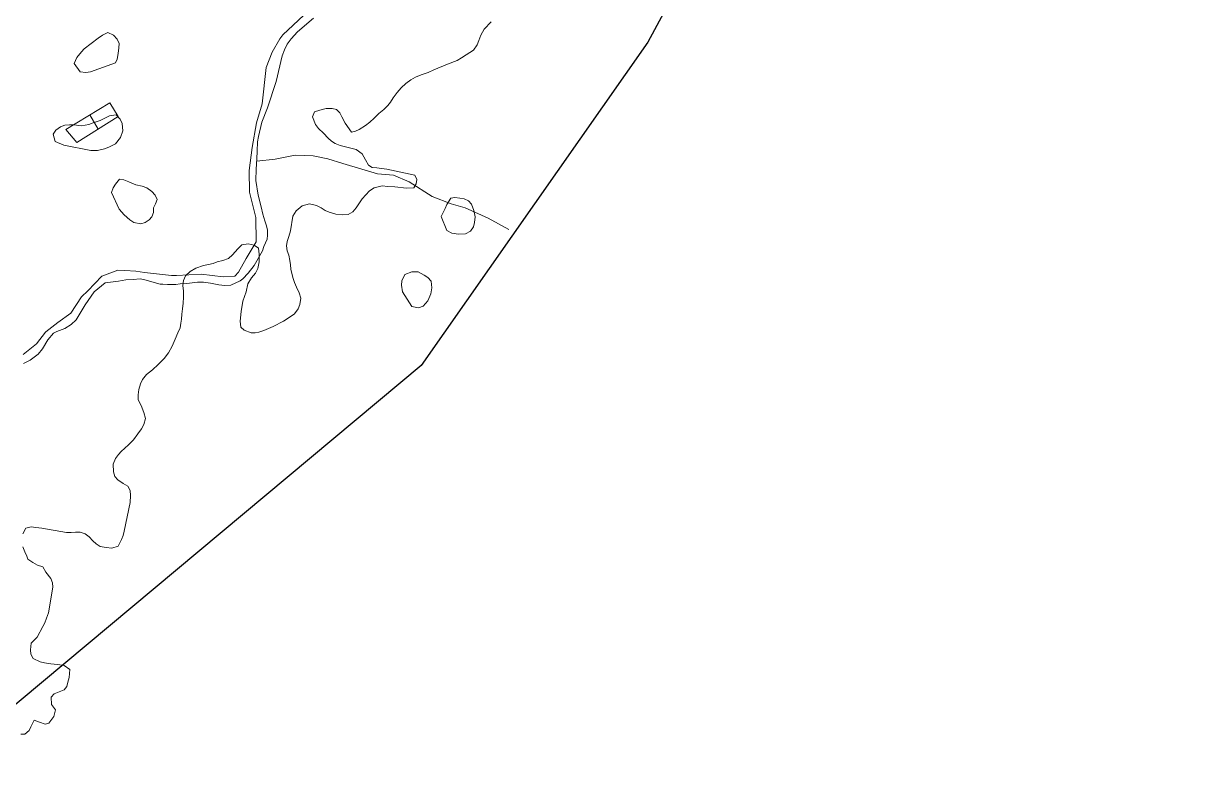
# Model space of a CAD drawing. Header units: metres. Extents: x 4652992 to 4879070, y 2074171 to 2309877.
# Drawn here: x 4654785.9 to 4654929.2, y 2308373.2 to 2308464.3 of the extents above; entities that cross this region are included whole.
import ezdxf

# ---------------------------------------------------------------- set-up
doc = ezdxf.new("R2010")
doc.units = ezdxf.units.M
doc.header["$MEASUREMENT"] = 0
for name, color, linetype, lineweight in [('Level 1', 2, 'Continuous', 0), ('Level 2', 6, 'Continuous', 0), ('Level 35', 4, 'Continuous', 0), ('Level 40', 1, 'Continuous', 0)]:
    doc.layers.add(name, color=color, linetype=linetype, lineweight=lineweight)
doc.layers.add('Limite', color=38, linetype='Continuous', lineweight=0, plot=False)

msp = doc.modelspace()

# ---------------------------------------------------------------- linework, layer by layer
at = {"layer": 'Level 1'}
msp.add_polyline3d([(4654844.763664, 2308439.306998, 1379.435422), (4654842.266671, 2308440.686785, 1379), (4654839.460796, 2308441.958987, 1378), (4654837.753389, 2308442.426962, 1377), (4654835.452779, 2308443.317648, 1376), (4654832.667701, 2308445.108804, 1375), (4654830.753759, 2308445.903841, 1374), (4654828.807935, 2308446.080334, 1373), (4654824.615084, 2308447.325462, 1371), (4654822.805411, 2308447.902038, 1370), (4654821.003033, 2308448.254557, 1369), (4654818.835467, 2308448.357683, 1368), (4654816.387405, 2308447.867597, 1367), (4654814.170951, 2308447.630959, 1366.773347)], dxfattribs=at)
at = {"layer": 'Level 2'}
for points in [[(4654820.505166, 2308465.926126, 1368), (4654817.318347, 2308462.972414, 1367.87342), (4654816.974085, 2308462.45917, 1367.87342), (4654816.031203, 2308460.84427, 1367.621194), (4654815.326333, 2308458.991115, 1367), (4654814.843547, 2308454.584566, 1366.889705), (4654814.142631, 2308452.260892, 1366.790196), (4654813.602327, 2308449.278812, 1366.78), (4654813.249789, 2308446.468651, 1366.774438), (4654813.286131, 2308443.838392, 1366.510514), (4654814.043482, 2308440.801278, 1366.3), (4654814.087245, 2308437.82372, 1366), (4654812.905464, 2308435.825936, 1365.904508), (4654811.942715, 2308434.1309, 1365.765096), (4654811.519536, 2308433.656929, 1365.765096), (4654810.107293, 2308433.593425, 1365.593935), (4654807.406222, 2308433.886244, 1365.423042), (4654804.43494, 2308433.723074, 1365.254017), (4654803.837249, 2308433.732275, 1365.254017), (4654800.551814, 2308434.091982, 1365.22), (4654799.503978, 2308434.272952, 1365.22), (4654798.166432, 2308434.33863, 1365.22), (4654797.294308, 2308434.395228, 1365.22), (4654795.367182, 2308433.677154, 1365), (4654793.687015, 2308431.897135, 1364.891487), (4654792.906456, 2308431.134427, 1364.891487), (4654791.605693, 2308429.174784, 1364.814819), (4654790.035584, 2308428.026471, 1364.624449), (4654788.571534, 2308426.901176, 1364.530229), (4654788.529782, 2308426.8571, 1364.530229), (4654787.437642, 2308425.454567, 1364.446663), (4654785.812214, 2308424.15436, 1364.348743)], [(4654821.066103, 2308464.980795, 1368), (4654819.133826, 2308463.318201, 1367.98), (4654818.351786, 2308462.489234, 1367.83), (4654817.859518, 2308461.806439, 1367.72), (4654817.522298, 2308461.130991, 1367.63), (4654817.256955, 2308460.426067, 1367.61), (4654816.524049, 2308457.274765, 1367), (4654815.464301, 2308454.113536, 1366.85), (4654814.787081, 2308452.345088, 1366.78), (4654814.364679, 2308450.617943, 1366.78), (4654814.278043, 2308449.958935, 1366.78), (4654814.214767, 2308448.835205, 1366.78), (4654814.193675, 2308447.908939, 1366.78), (4654814.091209, 2308446.655477, 1366.75), (4654814.076877, 2308445.267355, 1366.53), (4654814.332596, 2308443.508404, 1366.47), (4654814.686288, 2308442.073784, 1366.3), (4654814.918604, 2308441.180533, 1366.3), (4654815.147026, 2308440.364737, 1366.3), (4654815.352644, 2308439.766161, 1366.21), (4654815.454769, 2308439.26224, 1366.2), (4654815.46508, 2308438.620614, 1366.2), (4654815.428928, 2308438.157638, 1366.21), (4654815.016157, 2308437.254481, 1366), (4654814.851099, 2308436.736987, 1366), (4654813.855483, 2308434.955279, 1365.86), (4654813.1395, 2308434.012528, 1365.82), (4654812.48812, 2308433.348682, 1365.74), (4654812.153681, 2308433.090786, 1365.66), (4654811.022483, 2308432.569528, 1365.62), (4654810.291568, 2308432.542202, 1365.58), (4654809.551284, 2308432.610337, 1365.53), (4654808.549805, 2308432.800365, 1365.48), (4654807.697556, 2308432.913432, 1365.44), (4654806.966813, 2308432.937263, 1365.4), (4654805.667988, 2308432.786207, 1365.32), (4654804.870502, 2308432.719191, 1365.27), (4654804.347088, 2308432.656027, 1365.25), (4654804.055004, 2308432.646754, 1365.24), (4654803.347749, 2308432.657997, 1365.22), (4654802.778941, 2308432.679454, 1365.22), (4654802.464781, 2308432.691057, 1365.22), (4654800.573062, 2308433.222526, 1365.22), (4654800.026672, 2308433.325424, 1365.22), (4654799.154486, 2308433.271309, 1365.22), (4654798.2989, 2308433.214327, 1365.22), (4654797.406948, 2308433.044187, 1365.22), (4654795.772243, 2308432.870466, 1365), (4654794.418956, 2308431.74772, 1364.86), (4654793.357624, 2308430.182112, 1364.86), (4654792.238749, 2308428.379036, 1364.77), (4654791.663823, 2308427.812892, 1364.73), (4654790.863556, 2308427.328323, 1364.62), (4654789.898872, 2308426.93187, 1364.58), (4654789.51035, 2308426.759441, 1364.54), (4654788.824247, 2308425.942437, 1364.49), (4654788.152331, 2308424.854419, 1364.44), (4654787.646591, 2308424.179495, 1364.37), (4654786.671669, 2308423.447084, 1364.33), (4654785.865329, 2308423.04072, 1364.28)]]:
    msp.add_polyline3d(points, dxfattribs=at)
at = {"layer": 'Level 35'}
msp.add_line((4654793.924214, 2308453.227165, 1376.882764), (4654794.934451, 2308451.51592, 1376.183016), dxfattribs=at)
msp.add_3dface([(4654791.002612, 2308451.47917, 1376.910038), (4654796.358522, 2308454.683613, 1376.860038), (4654797.343591, 2308453.023074, 1376.130038), (4654792.341443, 2308449.893739, 1376.240038)], dxfattribs=at)
at = {"layer": 'Level 40', "color": 3}
for points in [[(4654842.625486, 2308464.541558, 1380.644124), (4654841.773137, 2308463.6361, 1380.344124), (4654841.378645, 2308462.923178, 1380.124124), (4654841.11099, 2308462.256252, 1379.884124), (4654840.901868, 2308461.732034, 1379.784124), (4654840.472067, 2308461.110122, 1379.864124), (4654839.604799, 2308460.512901, 1380.064124), (4654839.016742, 2308460.156084, 1380.144124), (4654838.506027, 2308459.853818, 1380.344124)], [(4654792.725178, 2308458.453417, 1384.405504), (4654793.440664, 2308458.39716, 1384.405504), (4654793.990024, 2308458.453859, 1384.385504), (4654797.010989, 2308459.549262, 1384.265504), (4654797.209836, 2308460.020362, 1384.245504), (4654797.341288, 2308460.688448, 1384.205504), (4654797.439984, 2308461.362195, 1384.185504), (4654797.467092, 2308461.913523, 1384.125504), (4654797.237301, 2308462.441853, 1384.085504), (4654796.780561, 2308462.92516, 1384.085504), (4654796.090798, 2308463.229704, 1384.085504), (4654795.44459, 2308462.903312, 1384.125504), (4654794.932214, 2308462.57064, 1384.145504), (4654793.237876, 2308461.245967, 1384.205504), (4654792.889281, 2308460.88499, 1384.205504), (4654792.331536, 2308460.189484, 1384.265504), (4654791.99232, 2308459.489909, 1384.325504), (4654792.725178, 2308458.453417, 1384.405504)], [(4654838.506027, 2308459.853818, 1380.344124), (4654837.32657, 2308459.397382, 1380.304124), (4654835.646505, 2308458.688862, 1380.304124), (4654834.970063, 2308458.399445, 1380.084124), (4654834.123407, 2308458.105584, 1379.924124), (4654833.446965, 2308457.816167, 1379.824124), (4654832.85282, 2308457.512528, 1379.744124), (4654832.282761, 2308457.052359, 1379.644124), (4654831.698651, 2308456.509969, 1379.464124), (4654831.229756, 2308455.947668, 1379.304124), (4654830.733162, 2308455.322435, 1379.184124), (4654830.407183, 2308454.803156, 1379.124124), (4654830.095256, 2308454.366097, 1379.084124), (4654829.593845, 2308453.910994, 1379.084124), (4654828.996086, 2308453.387893, 1379.184124), (4654828.428435, 2308452.842658, 1379.204124), (4654827.885674, 2308452.343912, 1378.924124), (4654827.376235, 2308451.940986, 1378.784124), (4654826.616692, 2308451.462773, 1378.584124), (4654826.157434, 2308451.254332, 1378.544124), (4654825.662849, 2308451.136645, 1378.624124), (4654824.882036, 2308452.219647, 1378.744124), (4654824.509094, 2308453.012077, 1378.724124), (4654824.236513, 2308453.499357, 1378.684124), (4654823.845504, 2308453.888594, 1378.604124), (4654823.327235, 2308454.028947, 1378.504124), (4654822.57773, 2308454.006103, 1378.404124), (4654821.835853, 2308453.829573, 1378.164124), (4654821.170651, 2308453.605932, 1377.804124), (4654820.951458, 2308453.01741, 1377.044124), (4654821.315568, 2308452.074138, 1376.724124), (4654821.653986, 2308451.575481, 1376.704124), (4654822.269404, 2308451.012025, 1376.704124), (4654822.829824, 2308450.424214, 1376.664124), (4654823.259372, 2308450.062176, 1376.644124), (4654823.683702, 2308449.768759, 1376.644124), (4654824.303136, 2308449.526275, 1376.644124), (4654826.21724, 2308449.026196, 1376.504124), (4654826.975574, 2308448.505761, 1376.444124), (4654827.362567, 2308447.795552, 1376.424124), (4654827.725072, 2308447.140364, 1376.324124), (4654828.18513, 2308446.857703, 1376.264124), (4654828.73391, 2308446.796726, 1376.164124), (4654829.318419, 2308446.746505, 1376.104124), (4654829.976794, 2308446.632729, 1376.084124), (4654833.347754, 2308445.931676, 1376.084124), (4654833.598255, 2308445.414352, 1376.044124), (4654833.519167, 2308444.852407, 1375.984124), (4654833.234538, 2308444.376771, 1375.964124), (4654832.347738, 2308444.343794, 1375.924124), (4654830.93183, 2308444.486902, 1375.864124), (4654830.061892, 2308444.55259, 1375.784124), (4654829.395086, 2308444.617033, 1375.784124), (4654828.425186, 2308444.395259, 1375.544124), (4654827.866368, 2308444.000867, 1375.504124), (4654826.975951, 2308443.054306, 1375.484124), (4654826.244105, 2308441.944905, 1375.484124), (4654825.822181, 2308441.459136, 1375.484124), (4654825.258144, 2308441.133364, 1375.464124), (4654824.629476, 2308441.123497, 1375.464124), (4654823.778807, 2308441.202785, 1375.444124), (4654822.95624, 2308441.446513, 1375.444124), (4654822.465671, 2308441.649799, 1375.444124), (4654821.994773, 2308441.968193, 1375.444124), (4654821.430338, 2308442.235032, 1375.384124), (4654820.582881, 2308442.432273, 1375.284124), (4654819.676008, 2308442.182677, 1375.204124), (4654818.946172, 2308441.580822, 1375.004124), (4654818.567603, 2308440.952122, 1374.824124), (4654818.2641, 2308439.176155, 1374.804124), (4654818.060964, 2308438.483279, 1374.804124), (4654817.869069, 2308437.856179, 1374.524124), (4654817.779142, 2308437.329967, 1374.204124), (4654817.867458, 2308436.756022, 1374.164124), (4654818.043691, 2308436.200743, 1374.224124), (4654818.189414, 2308435.566089, 1374.384124), (4654818.283351, 2308435.025032, 1374.544124), (4654818.31707, 2308434.528241, 1374.704124), (4654818.549103, 2308433.506216, 1374.924124), (4654818.733365, 2308432.89876, 1375.144124), (4654818.991895, 2308432.32926, 1375.344124), (4654819.313051, 2308431.630428, 1375.644124), (4654819.508152, 2308430.98724, 1375.704124), (4654819.411801, 2308430.225121, 1375.724124), (4654819.203848, 2308429.702375, 1375.744124), (4654818.745793, 2308429.104342, 1375.764124), (4654818.109897, 2308428.65555, 1375.764124), (4654817.408163, 2308428.218136, 1375.724124), (4654816.178523, 2308427.567214, 1375.584124), (4654815.026364, 2308427.072201, 1375.404124), (4654814.432621, 2308426.870072, 1375.324124), (4654813.973764, 2308426.76314, 1375.144124), (4654813.485202, 2308426.779851, 1374.904124), (4654812.643767, 2308427.111489, 1374.724124), (4654812.233489, 2308427.487127, 1374.604124), (4654812.170464, 2308428.209069, 1374.384124), (4654812.268423, 2308429.377225, 1374.104124), (4654812.495648, 2308430.607691, 1373.884124), (4654812.865388, 2308431.779669, 1373.644124), (4654813.077758, 2308432.724896, 1373.244124), (4654813.078558, 2308432.750601, 1373.233099)], [(4654794.023586, 2308448.928249, 1377.280038), (4654794.822639, 2308448.909533, 1377.340038), (4654795.678052, 2308449.119887, 1377.380038), (4654796.204277, 2308449.301854, 1377.380038), (4654797.03032, 2308449.739039, 1377.540038), (4654797.622846, 2308450.506577, 1377.780038), (4654797.927864, 2308451.289696, 1377.820038), (4654797.82696, 2308452.194156, 1377.840038), (4654797.608123, 2308452.709609, 1377.840038), (4654797.118356, 2308453.237778, 1377.820038), (4654796.299412, 2308453.140526, 1377.740038), (4654795.176865, 2308452.566955, 1377.700038), (4654794.323821, 2308452.270901, 1377.680038), (4654793.791913, 2308452.0558, 1377.640038), (4654792.91471, 2308451.917445, 1377.620038), (4654791.977822, 2308452.028218, 1377.560038), (4654791.430279, 2308452.020517, 1377.500038), (4654790.877054, 2308451.979682, 1377.480038), (4654790.347987, 2308451.781148, 1377.460038), (4654789.771084, 2308451.403245, 1377.460038), (4654789.442379, 2308450.880091, 1377.380038), (4654789.701009, 2308449.999541, 1377.460038), (4654790.73879, 2308449.58134, 1377.460038), (4654794.023586, 2308448.928249, 1377.280038)], [(4654797.455659, 2308441.795824, 1375.12), (4654798.094004, 2308441.099319, 1375.04), (4654798.766394, 2308440.50035, 1374.96), (4654799.264475, 2308440.190099, 1374.88), (4654800.098437, 2308440.028594, 1374.7), (4654800.621309, 2308440.162231, 1374.62), (4654801.108965, 2308440.491574, 1374.58), (4654801.448873, 2308440.863713, 1374.52), (4654801.627753, 2308441.401609, 1374.42), (4654801.653116, 2308441.948824, 1374.36), (4654801.876437, 2308442.444556, 1374.3), (4654802.085906, 2308442.959923, 1374.28), (4654801.834824, 2308443.503248, 1374.26), (4654801.443505, 2308443.932931, 1374.26), (4654800.848459, 2308444.380619, 1374.26), (4654800.279975, 2308444.582387, 1374.3), (4654799.499108, 2308444.751944, 1374.66), (4654798.646668, 2308445.106258, 1375), (4654798.01989, 2308445.369823, 1375.32), (4654797.528749, 2308445.42031, 1375.56), (4654797.031296, 2308444.834098, 1375.6), (4654796.763534, 2308444.380528, 1375.6), (4654796.528674, 2308443.817841, 1375.6), (4654797.455659, 2308441.795824, 1375.12)], [(4654836.542634, 2308440.899642, 1379.60223), (4654837.032706, 2308441.871349, 1379.60223), (4654837.21978, 2308442.367222, 1379.60223), (4654837.709019, 2308443.134604, 1379.62223), (4654838.214732, 2308443.200536, 1379.66223), (4654838.81939, 2308443.147128, 1379.68223), (4654839.349319, 2308443.055522, 1379.68223), (4654839.853783, 2308442.814966, 1379.72223), (4654840.224932, 2308442.392987, 1379.74223), (4654840.522931, 2308441.642871, 1379.78223), (4654840.6634, 2308440.868869, 1379.80223), (4654840.610804, 2308440.162319, 1379.80223), (4654840.487141, 2308439.638445, 1379.82223), (4654840.128804, 2308439.1381, 1379.82223), (4654839.492189, 2308438.805132, 1379.82223), (4654838.663342, 2308438.743942, 1379.82223), (4654837.832499, 2308438.870527, 1379.82223), (4654837.256552, 2308439.191596, 1379.78223), (4654836.542634, 2308440.899642, 1379.60223)], [(4654813.078558, 2308432.750601, 1373.233099), (4654813.526372, 2308433.448825, 1373.233099), (4654814.004203, 2308434.021193, 1373.273099), (4654814.308895, 2308434.589038, 1373.333099), (4654814.464098, 2308435.389593, 1373.373099), (4654814.472124, 2308436.336272, 1373.373099), (4654814.386669, 2308437.040558, 1373.373099), (4654813.866653, 2308437.423554, 1373.253099), (4654813.116376, 2308437.570582, 1373.153099), (4654812.373039, 2308437.457845, 1373.113099), (4654811.862305, 2308436.994594, 1373.093099), (4654811.235584, 2308436.258369, 1373.093099), (4654810.747357, 2308435.8257, 1373.093099), (4654810.04789, 2308435.567474, 1373.113099), (4654809.379583, 2308435.390045, 1373.113099), (4654808.881531, 2308435.200402, 1373.113099), (4654808.32807, 2308435.089294, 1373.153099), (4654807.699112, 2308434.95142, 1372.947598)], [(4654807.699112, 2308434.95142, 1372.947598), (4654806.777033, 2308434.626371, 1372.984124), (4654806.080919, 2308434.221845, 1373.004124), (4654805.535349, 2308433.706655, 1373.064124), (4654805.266777, 2308433.126666, 1373.204124), (4654805.201338, 2308432.545432, 1373.504124), (4654805.269983, 2308431.856378, 1373.804124), (4654805.280819, 2308431.126525, 1374.164124), (4654805.255926, 2308430.385916, 1374.624124), (4654805.173626, 2308429.706018, 1375.104124), (4654805.074866, 2308429.028964, 1375.784124), (4654805.025887, 2308428.444886, 1376.504124), (4654804.95804, 2308427.948717, 1376.824124), (4654804.862493, 2308427.389616, 1376.864124), (4654804.571841, 2308426.779583, 1376.864124), (4654804.286006, 2308425.99942, 1376.864124), (4654803.909444, 2308425.184146, 1376.864124), (4654803.464234, 2308424.363806, 1376.864124), (4654802.937129, 2308423.659196, 1376.864124), (4654802.22054, 2308422.936543, 1376.864124), (4654801.501543, 2308422.298955, 1376.884124), (4654800.777328, 2308421.729987, 1376.884124), (4654800.286353, 2308421.137643, 1376.804124), (4654800.056321, 2308420.584853, 1376.744124), (4654799.875265, 2308419.922021, 1376.724124), (4654799.779316, 2308419.261411, 1376.664124), (4654799.796174, 2308418.665955, 1376.484124), (4654800.150248, 2308417.961435, 1376.404124), (4654800.479031, 2308417.108918, 1376.324124), (4654800.67654, 2308416.380664, 1376.004124), (4654800.454134, 2308415.674189, 1375.984124), (4654800.188373, 2308415.110643, 1375.524124), (4654799.749587, 2308414.52621, 1375.144124), (4654799.203213, 2308413.808001, 1375.004124), (4654798.607862, 2308413.199834, 1374.644124), (4654797.720657, 2308412.371227, 1373.704124), (4654797.373403, 2308412.024922, 1373.484124), (4654797.017316, 2308411.527776, 1373.404124), (4654796.761991, 2308410.826989, 1373.404124), (4654796.788483, 2308409.891273, 1373.044124), (4654796.931797, 2308409.341683, 1373.024124), (4654797.322806, 2308408.952446, 1373.024124), (4654797.957896, 2308408.504099, 1373.004124), (4654798.51109, 2308408.171483, 1372.984124), (4654798.81378, 2308407.66207, 1372.944124), (4654798.844287, 2308407.047326, 1372.944124), (4654798.816182, 2308406.188764, 1372.964124), (4654798.083122, 2308402.692473, 1373.004124), (4654797.963086, 2308402.188394, 1373.004124), (4654797.774403, 2308401.679248, 1373.004124), (4654797.354083, 2308400.905395, 1373.004124), (4654796.600965, 2308400.663089, 1373.004124), (4654795.89843, 2308400.716776, 1373.004124), (4654795.177028, 2308400.858374, 1372.984124), (4654794.686861, 2308401.163168, 1372.984124), (4654794.290231, 2308401.519517, 1372.964124), (4654793.830976, 2308402.005197, 1372.904124), (4654793.338401, 2308402.395056, 1372.744124), (4654792.740645, 2308402.566075, 1372.604124), (4654792.169785, 2308402.597008, 1372.464124), (4654791.653522, 2308402.550786, 1372.464124), (4654791.060583, 2308402.551675, 1372.464124), (4654788.097895, 2308403.063665, 1372.444124), (4654787.351603, 2308403.158775, 1372.464124), (4654786.786364, 2308403.222596, 1372.524124), (4654786.132404, 2308403.064732, 1372.784124), (4654785.781133, 2308402.397455, 1373.104124)], [(4654831.840314, 2308431.744645, 1379.84223), (4654831.724894, 2308432.565434, 1379.82223), (4654831.762926, 2308433.087072, 1379.82223), (4654832.136243, 2308433.874492, 1379.82223), (4654832.97724, 2308434.206208, 1379.84223), (4654833.77255, 2308434.170961, 1379.90223), (4654834.508441, 2308433.788164, 1380.08223), (4654834.921615, 2308433.512272, 1380.16223), (4654835.320226, 2308433.051467, 1380.26223), (4654835.421915, 2308432.250091, 1380.34223), (4654835.31115, 2308431.502479, 1380.36223), (4654834.948734, 2308430.679096, 1380.36223), (4654834.374282, 2308430.01164, 1380.34223), (4654833.793423, 2308429.805347, 1380.34223), (4654833.001359, 2308429.959306, 1380.28223), (4654831.840314, 2308431.744645, 1379.84223)], [(4654785.766674, 2308400.825484, 1373.584124), (4654786.013963, 2308400.190207, 1373.784124), (4654786.248006, 2308399.675728, 1374.064124), (4654786.402963, 2308399.293424, 1374.464124), (4654786.997105, 2308398.902942, 1374.584124), (4654787.566759, 2308398.567482, 1374.584124), (4654788.191813, 2308398.357886, 1374.584124), (4654788.590047, 2308397.713453, 1374.584124), (4654789.174553, 2308396.969112, 1374.584124), (4654789.370056, 2308396.427433, 1374.584124), (4654789.420235, 2308395.927798, 1374.584124), (4654788.883484, 2308392.786967, 1374.204124), (4654788.672319, 2308392.146268, 1373.724124), (4654788.439477, 2308391.577034, 1373.324124), (4654788.226305, 2308391.122909, 1372.964124), (4654787.502087, 2308389.859821, 1372.244124), (4654787.20421, 2308389.504983, 1371.924124), (4654786.799147, 2308389.117879, 1371.544124), (4654786.694365, 2308388.306428, 1371.364124), (4654786.755383, 2308387.77106, 1371.384124), (4654787.025154, 2308387.267336, 1371.484124), (4654787.868997, 2308386.850633, 1371.784124), (4654788.406536, 2308386.723879, 1371.884124), (4654789.166477, 2308386.609482, 1372.044124), (4654790.000687, 2308386.533039, 1372.204124), (4654790.810007, 2308386.410108, 1372.304124), (4654791.502503, 2308385.901051, 1372.424124), (4654791.391699, 2308384.955201, 1372.404124), (4654791.257613, 2308384.368901, 1372.364124), (4654791.104658, 2308383.87051, 1372.324124), (4654790.80919, 2308383.430607, 1372.284124), (4654789.591194, 2308382.946972, 1372.184124), (4654789.235508, 2308382.551335, 1372.084124), (4654789.256781, 2308381.68424, 1372.044124), (4654789.750961, 2308381.006297, 1372.024124), (4654789.547423, 2308380.211911, 1371.984124), (4654788.954079, 2308379.41717, 1372.004124), (4654788.486792, 2308379.260907, 1371.844124), (4654787.81798, 2308379.511924, 1371.664124), (4654787.146358, 2308379.746497, 1371.404124), (4654786.742497, 2308378.969801, 1371.204124), (4654786.542975, 2308378.496387, 1371.204124), (4654786.027915, 2308378.060573, 1371.204124), (4654785.555812, 2308378.074439, 1371.024124)]]:
    msp.add_polyline3d(points, dxfattribs=at)
at = {"layer": 'Limite', "color": 5, "linetype": 'Continuous', "lineweight": 30}
msp.add_polyline3d([(4654781.931404, 2308569.025556, 1355.986201), (4654786.766899, 2308562.651852, 1361.71171), (4654791.602395, 2308556.27815, 1366.159651), (4654798.708951, 2308560.147406, 1362.20679), (4654814.643174, 2308572.236205, 1356.856382), (4654821.79988, 2308576.163572, 1354.851013), (4654834.86495, 2308579.956138, 1355.742418), (4654847.337872, 2308583.734152, 1358.661023), (4654864.759384, 2308588.216987, 1363.268521), (4654890.754377, 2308596.291713, 1379.308033), (4654891.26447, 2308596.087677, 1379.676642), (4654929.182589, 2308580.920508, 1411.362749), (4654908.489945, 2308563.33178, 1403.890435), (4654882.132024, 2308548.360415, 1396.256739), (4654887.718512, 2308510.407791, 1386.736843), (4654861.645775, 2308462.064802, 1381.118989), (4654834.116472, 2308422.827111, 1380.810622), (4654774.697274, 2308373.183068, 1365.477292)], dxfattribs=at)

doc.saveas('drawing.dxf')
